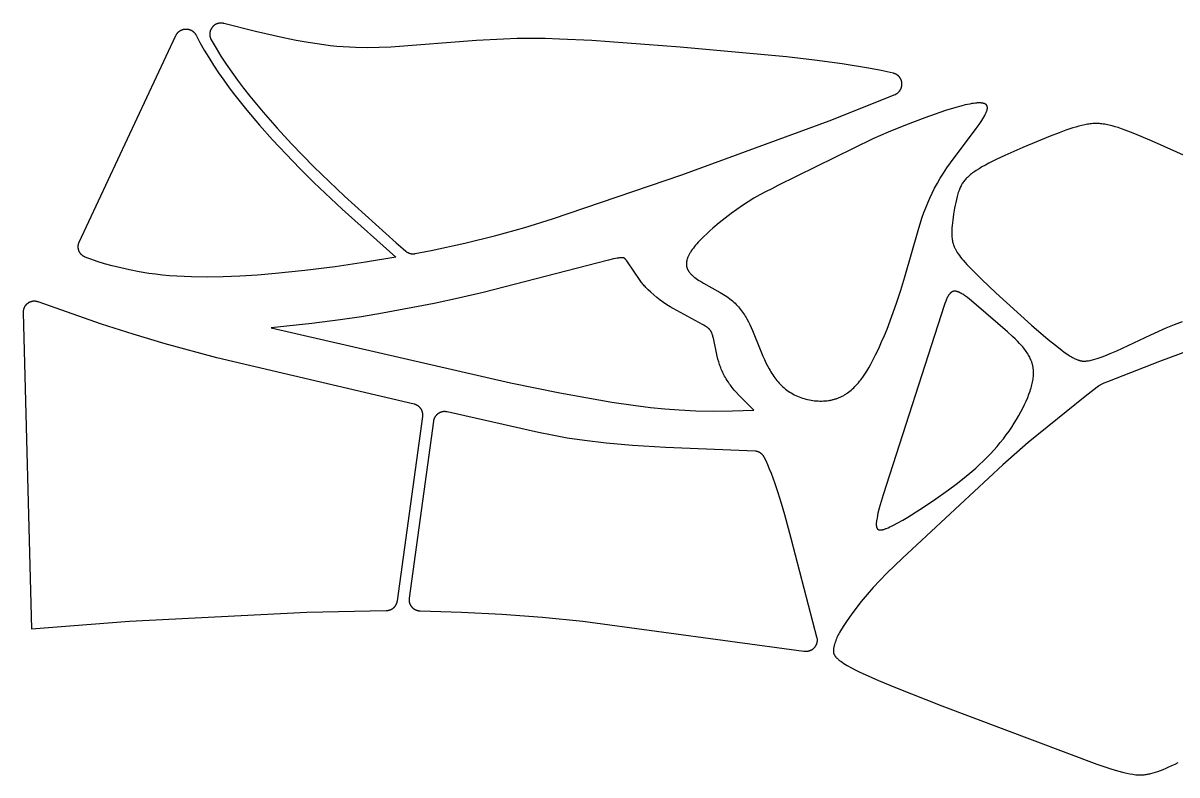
# Model space of a CAD drawing. Header units: metres. Extents: x 577 to 2051, y 432 to 1025.
# Drawn here: x 577 to 1091, y 596 to 931 of the extents above; entities that cross this region are included whole.
import ezdxf

# ---------------------------------------------------------------- set-up
doc = ezdxf.new("R2010")
doc.units = ezdxf.units.M
doc.layers.add('lines', color=7, linetype='Continuous', true_color=0xffffff)

msp = doc.modelspace()

# ---------------------------------------------------------------- linework, layer by layer
at = {"layer": 'lines'}
for points in [[(644.99, 925.37), (645.07, 925.52), (645.14, 925.67), (645.23, 925.81), (645.32, 925.96), (645.41, 926.1), (645.52, 926.24), (645.62, 926.38), (645.68, 926.45), (645.73, 926.52), (645.79, 926.58), (645.85, 926.65), (645.91, 926.71), (645.97, 926.77), (646.04, 926.84), (646.1, 926.9), (646.17, 926.96), (646.23, 927.02), (646.3, 927.08), (646.37, 927.13), (646.44, 927.19), (646.51, 927.24), (646.58, 927.3), (646.66, 927.35), (646.73, 927.4), (646.81, 927.45), (646.88, 927.5), (646.96, 927.54), (647.04, 927.59), (647.11, 927.63), (647.19, 927.67), (647.27, 927.72), (647.35, 927.75), (647.43, 927.79), (647.51, 927.83), (647.6, 927.86), (647.68, 927.9), (647.76, 927.93), (647.84, 927.96), (647.93, 927.99), (648.01, 928.02), (648.1, 928.04), (648.18, 928.07), (648.26, 928.09), (648.43, 928.13), (648.6, 928.17), (648.77, 928.19), (648.94, 928.22), (649.11, 928.23), (649.28, 928.24), (649.45, 928.25), (649.61, 928.25), (649.78, 928.24), (649.95, 928.23), (650.12, 928.21), (650.29, 928.19), (650.46, 928.16), (650.63, 928.13), (650.72, 928.11), (650.8, 928.08), (650.89, 928.06), (650.97, 928.04), (651.05, 928.01), (651.14, 927.98), (651.22, 927.95), (651.31, 927.92), (651.39, 927.89), (651.47, 927.86), (651.55, 927.82), (651.63, 927.78), (651.71, 927.74), (651.79, 927.7), (651.87, 927.66), (651.95, 927.62), (652.03, 927.58), (652.11, 927.53), (652.18, 927.48), (652.26, 927.43), (652.33, 927.38), (652.41, 927.33), (652.48, 927.28), (652.55, 927.23), (652.62, 927.17), (652.69, 927.12), (652.76, 927.06), (652.83, 927), (652.89, 926.94), (652.96, 926.88), (653.02, 926.82), (653.09, 926.76), (653.15, 926.69), (653.21, 926.63), (653.27, 926.56), (653.32, 926.5), (653.43, 926.36), (653.54, 926.23), (653.64, 926.09), (653.73, 925.94), (653.82, 925.8), (653.91, 925.65), (653.98, 925.51)], [(666.38, 930.73), (666.21, 930.77), (666.12, 930.79), (666.04, 930.81), (665.95, 930.82), (665.86, 930.84), (665.78, 930.85), (665.69, 930.86), (665.6, 930.87), (665.51, 930.88), (665.42, 930.89), (665.33, 930.89), (665.24, 930.89), (665.15, 930.9), (665.05, 930.9), (664.96, 930.89), (664.87, 930.89), (664.78, 930.89), (664.69, 930.88), (664.59, 930.87), (664.5, 930.86), (664.41, 930.85), (664.32, 930.83), (664.23, 930.82), (664.13, 930.8), (664.04, 930.78), (663.95, 930.76), (663.86, 930.74), (663.77, 930.72), (663.68, 930.69), (663.59, 930.66), (663.5, 930.63), (663.41, 930.6), (663.32, 930.57), (663.23, 930.54), (663.15, 930.5), (663.06, 930.46), (662.98, 930.42), (662.89, 930.38), (662.81, 930.34), (662.73, 930.3), (662.64, 930.25), (662.56, 930.21), (662.48, 930.16), (662.41, 930.11), (662.33, 930.06), (662.25, 930.01), (662.18, 929.95), (662.1, 929.9), (662.03, 929.84), (661.96, 929.79), (661.89, 929.73), (661.82, 929.67), (661.75, 929.61), (661.69, 929.55), (661.62, 929.49), (661.56, 929.42), (661.49, 929.36), (661.43, 929.3), (661.37, 929.23), (661.32, 929.17), (661.26, 929.1), (661.15, 928.96), (661.05, 928.83), (661, 928.75), (660.95, 928.68), (660.9, 928.61), (660.85, 928.53), (660.81, 928.46), (660.76, 928.38), (660.72, 928.3), (660.67, 928.22), (660.63, 928.14), (660.59, 928.06), (660.55, 927.98), (660.52, 927.9), (660.48, 927.81), (660.45, 927.73), (660.41, 927.64), (660.38, 927.55), (660.35, 927.47), (660.32, 927.38), (660.3, 927.29), (660.27, 927.2), (660.25, 927.11), (660.23, 927.02), (660.21, 926.93), (660.19, 926.84), (660.17, 926.74), (660.16, 926.65), (660.14, 926.56), (660.13, 926.46), (660.12, 926.37), (660.11, 926.28), (660.11, 926.18), (660.1, 926.09), (660.1, 926), (660.1, 925.9), (660.1, 925.81), (660.1, 925.71), (660.11, 925.62), (660.11, 925.53), (660.12, 925.43), (660.13, 925.34), (660.14, 925.25), (660.15, 925.16), (660.17, 925.07), (660.19, 924.97), (660.2, 924.88), (660.22, 924.79), (660.24, 924.7), (660.27, 924.62), (660.29, 924.53), (660.32, 924.44), (660.34, 924.35), (660.37, 924.27), (660.4, 924.18), (660.43, 924.1), (660.47, 924.02), (660.5, 923.93), (660.54, 923.85), (660.57, 923.77), (660.61, 923.69), (660.65, 923.62), (660.73, 923.46)], [(964.94, 908.53), (959.56, 909.68), (953.94, 910.76), (942.17, 912.71), (929.88, 914.42), (917.35, 915.89), (869.95, 920.13), (830.51, 923.05), (816.12, 923.79), (809.63, 923.97), (803.36, 924.02), (797.17, 923.95), (791.05, 923.77), (779.05, 923.15), (740.86, 920.19), (735.72, 919.97), (730.5, 919.89), (725.16, 919.98), (722.42, 920.1), (719.62, 920.28), (716.76, 920.51), (713.83, 920.81), (709.01, 921.42), (703.95, 922.2), (698.61, 923.15), (692.95, 924.29), (680.54, 927.12), (666.38, 930.73)], [(601.89, 833.23), (644.99, 925.37)], [(653.98, 925.51), (655.74, 922.17), (657.62, 918.82), (659.63, 915.47), (661.75, 912.11), (663.99, 908.75), (666.33, 905.39), (668.77, 902.03), (671.3, 898.68), (676.62, 892), (682.22, 885.37), (688.07, 878.82), (694.11, 872.36), (700.28, 866.01), (706.54, 859.79), (719.11, 847.85), (743.02, 826.46)], [(660.73, 923.46), (662.91, 919.69), (665.1, 916.14), (667.44, 912.57), (669.9, 909), (672.48, 905.42), (675.18, 901.83), (677.99, 898.25), (683.88, 891.11), (690.1, 884.03), (696.56, 877.03), (706.59, 866.76), (720.21, 853.65), (743.23, 832.91), (746.3, 830.23)], [(965.74, 899.03), (965.83, 899.07), (965.91, 899.1), (966, 899.14), (966.08, 899.18), (966.16, 899.23), (966.25, 899.27), (966.33, 899.32), (966.41, 899.37), (966.5, 899.42), (966.58, 899.47), (966.66, 899.53), (966.74, 899.58), (966.82, 899.64), (966.9, 899.7), (966.98, 899.76), (967.05, 899.82), (967.13, 899.89), (967.2, 899.96), (967.28, 900.02), (967.35, 900.09), (967.42, 900.16), (967.49, 900.24), (967.56, 900.31), (967.63, 900.39), (967.69, 900.47), (967.76, 900.55), (967.82, 900.63), (967.88, 900.71), (967.94, 900.79), (968, 900.87), (968.05, 900.96), (968.11, 901.05), (968.16, 901.13), (968.21, 901.22), (968.26, 901.31), (968.3, 901.4), (968.35, 901.5), (968.39, 901.59), (968.43, 901.68), (968.47, 901.78), (968.51, 901.87), (968.55, 901.96), (968.58, 902.06), (968.61, 902.16), (968.64, 902.25), (968.67, 902.35), (968.69, 902.45), (968.71, 902.54), (968.74, 902.64), (968.75, 902.74), (968.77, 902.83), (968.79, 902.93), (968.8, 903.03), (968.81, 903.12), (968.82, 903.22), (968.83, 903.32), (968.83, 903.41), (968.84, 903.51), (968.84, 903.6), (968.84, 903.7), (968.84, 903.79), (968.83, 903.89), (968.83, 903.98), (968.82, 904.07), (968.81, 904.16), (968.8, 904.26), (968.79, 904.35), (968.78, 904.44), (968.76, 904.54), (968.74, 904.63), (968.72, 904.72), (968.7, 904.82), (968.68, 904.91), (968.65, 905.01), (968.63, 905.1), (968.6, 905.19), (968.57, 905.29), (968.53, 905.38), (968.5, 905.47), (968.46, 905.56), (968.42, 905.66), (968.38, 905.75), (968.34, 905.84), (968.29, 905.93), (968.25, 906.02), (968.2, 906.11), (968.15, 906.19), (968.09, 906.28), (968.04, 906.37), (967.98, 906.45), (967.93, 906.53), (967.87, 906.62), (967.81, 906.7), (967.74, 906.78), (967.68, 906.86), (967.61, 906.94), (967.54, 907.01), (967.47, 907.09), (967.4, 907.16), (967.33, 907.23), (967.26, 907.3), (967.18, 907.37), (967.11, 907.44), (967.03, 907.51), (966.95, 907.57), (966.87, 907.63), (966.79, 907.69), (966.71, 907.75), (966.62, 907.81), (966.54, 907.86), (966.45, 907.92), (966.37, 907.97), (966.28, 908.02), (966.2, 908.06), (966.11, 908.11), (966.02, 908.15), (965.93, 908.2), (965.84, 908.24), (965.75, 908.27), (965.66, 908.31), (965.57, 908.34), (965.48, 908.38), (965.39, 908.41), (965.3, 908.44), (965.21, 908.46), (965.12, 908.49), (965.03, 908.51), (964.94, 908.53)], [(751.71, 828.05), (758.78, 829.43), (773.9, 832.73), (787.7, 836.17), (800.58, 839.77), (812.97, 843.55), (870.72, 863.2), (936.42, 887.29), (965.74, 899.03)], [(1102.81, 868.26), (1080.08, 878.44), (1071.9, 881.82), (1068.35, 883.18), (1066.79, 883.74), (1065.22, 884.27), (1063.91, 884.68), (1062.57, 885.06), (1061.9, 885.23), (1061.23, 885.39), (1060.56, 885.54), (1059.88, 885.67), (1059.26, 885.77), (1058.66, 885.86), (1058.06, 885.94), (1057.47, 886), (1056.88, 886.04), (1056.3, 886.07), (1055.72, 886.08), (1055.14, 886.08), (1054.57, 886.06), (1053.99, 886.03), (1053.41, 885.98), (1052.83, 885.92), (1052.24, 885.85), (1051.64, 885.76), (1051.04, 885.66), (1050.43, 885.54), (1049.06, 885.25), (1047.7, 884.91), (1046.34, 884.53), (1045.01, 884.13), (1041.93, 883.12), (1038.89, 882.01), (1034.9, 880.46), (1022.75, 875.35), (1014.78, 871.81), (1011.18, 870.13), (1007.62, 868.36), (1006.08, 867.55), (1004.54, 866.7), (1003.21, 865.92), (1001.9, 865.1), (1001.39, 864.76), (1000.88, 864.42), (1000.38, 864.06), (999.88, 863.69), (999.4, 863.3), (998.93, 862.91), (998.46, 862.5), (998.01, 862.08), (997.67, 861.73), (997.34, 861.38), (997.02, 861.03), (996.72, 860.66), (996.43, 860.28), (996.14, 859.9), (995.88, 859.5), (995.75, 859.29), (995.62, 859.09), (995.4, 858.7), (995.19, 858.31), (994.99, 857.92), (994.8, 857.52), (994.63, 857.11), (994.46, 856.71), (994.31, 856.29), (994.16, 855.88), (993.96, 855.28), (993.77, 854.69), (993.43, 853.49), (993.11, 852.21), (992.82, 850.92), (992.55, 849.6), (992.3, 848.27), (991.87, 845.61), (991.52, 843.05), (991.24, 840.67), (991.14, 839.6), (991.07, 838.52), (991.05, 837.99), (991.04, 837.45), (991.04, 836.91), (991.06, 836.37), (991.09, 835.86), (991.13, 835.35), (991.19, 834.84), (991.26, 834.34), (991.35, 833.84), (991.46, 833.35), (991.58, 832.85), (991.65, 832.61), (991.72, 832.36), (991.81, 832.1), (991.9, 831.84), (991.99, 831.58), (992.09, 831.32), (992.19, 831.07), (992.3, 830.81), (992.41, 830.56), (992.53, 830.32), (992.69, 830.01), (992.85, 829.71), (993.01, 829.42), (993.18, 829.13), (993.54, 828.55), (993.92, 827.99), (994.45, 827.25), (995.01, 826.53), (995.58, 825.81), (996.16, 825.12), (996.99, 824.17), (997.83, 823.24), (999.55, 821.41), (1004.36, 816.6), (1010.68, 810.6), (1026.62, 796.2), (1034.09, 789.82), (1037.31, 787.18), (1040.08, 785.02), (1041.25, 784.16), (1042.44, 783.32), (1043.43, 782.66), (1043.93, 782.34), (1044.44, 782.04), (1044.86, 781.79), (1045.29, 781.56), (1045.72, 781.33), (1046.16, 781.12), (1046.52, 780.95), (1046.9, 780.8), (1047.27, 780.65), (1047.46, 780.59), (1047.65, 780.52), (1047.82, 780.47), (1047.99, 780.42), (1048.16, 780.38), (1048.32, 780.33), (1048.49, 780.3), (1048.65, 780.26), (1048.81, 780.23), (1048.97, 780.21), (1049.13, 780.18), (1049.28, 780.16), (1049.44, 780.15), (1049.59, 780.14), (1049.75, 780.13), (1049.9, 780.12), (1050.05, 780.12), (1050.21, 780.11), (1050.36, 780.12), (1050.51, 780.12), (1050.82, 780.14), (1051.13, 780.17), (1051.45, 780.21), (1051.76, 780.26), (1052.09, 780.31), (1052.75, 780.45), (1053.27, 780.57), (1053.79, 780.7), (1054.82, 780.99), (1055.85, 781.3), (1056.86, 781.63), (1058.08, 782.06), (1059.3, 782.51), (1061.71, 783.46), (1064.64, 784.7), (1079.82, 791.78), (1086.76, 794.9), (1090.38, 796.42), (1094.03, 797.85)], [(604.57, 826.46), (604.46, 826.51), (604.35, 826.56), (604.23, 826.62), (604.12, 826.67), (604.01, 826.73), (603.9, 826.79), (603.79, 826.86), (603.68, 826.93), (603.58, 827), (603.47, 827.07), (603.37, 827.15), (603.27, 827.23), (603.17, 827.31), (603.07, 827.4), (602.98, 827.49), (602.88, 827.58), (602.79, 827.67), (602.71, 827.76), (602.62, 827.86), (602.54, 827.96), (602.46, 828.06), (602.38, 828.16), (602.31, 828.27), (602.24, 828.37), (602.17, 828.48), (602.1, 828.59), (602.04, 828.7), (601.98, 828.81), (601.92, 828.93), (601.87, 829.04), (601.82, 829.15), (601.77, 829.27), (601.73, 829.38), (601.69, 829.5), (601.65, 829.62), (601.61, 829.74), (601.58, 829.86), (601.55, 829.99), (601.52, 830.11), (601.5, 830.24), (601.48, 830.36), (601.46, 830.49), (601.44, 830.62), (601.43, 830.75), (601.43, 830.87), (601.42, 831), (601.42, 831.13), (601.42, 831.26), (601.43, 831.39), (601.44, 831.52), (601.45, 831.65), (601.46, 831.78), (601.48, 831.9), (601.5, 832.03), (601.53, 832.16), (601.56, 832.28), (601.59, 832.4), (601.62, 832.53), (601.66, 832.65), (601.7, 832.77), (601.74, 832.89), (601.79, 833), (601.84, 833.12), (601.89, 833.23)], [(746.3, 830.23), (747.5, 829.19)], [(747.5, 829.19), (747.6, 829.1), (747.71, 829.01), (747.82, 828.93), (747.93, 828.85), (748.05, 828.77), (748.17, 828.7), (748.29, 828.62), (748.41, 828.55), (748.54, 828.49), (748.67, 828.43), (748.8, 828.37), (748.93, 828.31), (749.06, 828.26), (749.2, 828.21), (749.34, 828.17), (749.47, 828.13), (749.61, 828.1), (749.75, 828.06), (749.89, 828.04), (750.04, 828.01), (750.18, 827.99), (750.32, 827.98), (750.46, 827.97), (750.6, 827.96), (750.75, 827.96), (750.89, 827.96), (751.03, 827.96), (751.17, 827.97), (751.3, 827.99), (751.44, 828), (751.58, 828.02), (751.71, 828.05)], [(743.02, 826.46), (729.63, 824.23), (716.02, 822.22), (702.51, 820.5), (689.48, 819.13), (681.35, 818.45), (673.55, 817.95), (666.07, 817.65), (658.89, 817.54), (652, 817.65), (645.38, 817.96), (642.17, 818.2), (639.02, 818.5), (635.92, 818.85), (632.89, 819.26), (628.55, 819.97), (624.37, 820.77), (620.37, 821.66), (616.61, 822.6), (613.11, 823.58), (609.92, 824.56), (607.06, 825.53), (605.77, 826), (604.57, 826.46)], [(902.83, 758.27), (900.12, 760.86), (897.89, 763.07), (896.1, 764.93), (894.67, 766.49), (894.07, 767.18), (893.55, 767.81), (893.08, 768.38), (892.67, 768.92), (892.3, 769.41), (891.98, 769.87), (891.41, 770.71), (890.91, 771.48), (890.47, 772.19), (890.08, 772.85), (889.73, 773.46), (889.42, 774.04), (889.14, 774.58), (888.89, 775.11), (888.66, 775.61), (888.23, 776.59), (888.04, 777.08), (887.85, 777.58), (887.67, 778.09), (887.49, 778.61), (887.14, 779.74), (886.79, 780.99), (886.44, 782.38), (884.72, 790.41), (884.54, 791.12), (884.44, 791.45), (884.35, 791.77), (884.25, 792.06), (884.15, 792.34), (884.05, 792.6), (884, 792.72), (883.95, 792.85), (883.89, 792.96), (883.84, 793.08), (883.78, 793.19), (883.72, 793.3), (883.66, 793.4), (883.6, 793.5), (883.54, 793.6), (883.47, 793.7), (883.41, 793.79), (883.34, 793.89), (883.27, 793.98), (883.19, 794.07), (883.12, 794.16), (883.04, 794.24), (882.96, 794.33), (882.87, 794.41), (882.79, 794.49), (882.7, 794.58), (882.6, 794.66), (882.51, 794.74), (882.31, 794.9), (882.1, 795.07), (881.87, 795.23), (881.63, 795.4), (881.11, 795.73), (880.54, 796.08), (879.92, 796.43), (866.75, 803.55), (865.39, 804.35), (863.97, 805.25), (862.5, 806.23), (861.03, 807.3), (860.3, 807.87), (859.57, 808.44), (858.16, 809.63), (856.83, 810.81), (855.65, 811.93), (854.65, 812.91), (854.24, 813.34), (853.87, 813.74), (853.54, 814.1), (853.24, 814.46), (852.95, 814.82), (852.66, 815.19), (852.06, 816.03), (846.47, 824.34), (846.14, 824.79), (845.86, 825.17), (845.73, 825.33), (845.61, 825.48), (845.5, 825.6), (845.44, 825.66), (845.39, 825.71), (845.34, 825.76), (845.29, 825.81), (845.25, 825.85), (845.2, 825.89), (845.15, 825.93), (845.13, 825.94), (845.11, 825.96), (845.09, 825.97), (845.07, 825.99), (845.04, 826), (845.02, 826.02), (845, 826.03), (844.98, 826.04), (844.96, 826.05), (844.93, 826.06), (844.91, 826.07), (844.89, 826.08), (844.87, 826.09), (844.85, 826.1), (844.83, 826.11), (844.8, 826.12), (844.78, 826.13), (844.76, 826.13), (844.74, 826.14), (844.71, 826.15), (844.69, 826.15), (844.67, 826.16), (844.62, 826.17), (844.58, 826.17), (844.53, 826.18), (844.48, 826.19), (844.37, 826.2), (844.26, 826.2), (844.14, 826.21), (844.01, 826.21), (843.87, 826.22), (843.72, 826.21), (843.55, 826.21), (843.36, 826.2), (843.16, 826.18), (842.93, 826.16), (842.41, 826.09), (841.79, 825.99), (841.05, 825.86), (840.18, 825.67), (837.99, 825.16), (782.02, 810.77), (771.01, 808.14), (760.18, 805.77), (737.09, 801.46), (727.75, 799.89), (718.2, 798.48), (705.56, 796.88), (687.51, 795.02)], [(583.55, 806.52), (583.41, 806.57), (583.27, 806.61), (583.13, 806.65), (582.98, 806.69), (582.84, 806.72), (582.69, 806.75), (582.54, 806.77), (582.39, 806.79), (582.23, 806.81), (582.08, 806.82), (581.93, 806.82), (581.77, 806.82), (581.62, 806.82), (581.46, 806.81), (581.31, 806.79), (581.15, 806.78), (581, 806.75), (580.85, 806.72), (580.7, 806.69), (580.55, 806.65), (580.4, 806.61), (580.25, 806.57), (580.11, 806.51), (579.96, 806.46), (579.82, 806.4), (579.68, 806.34), (579.55, 806.27), (579.42, 806.2), (579.29, 806.12), (579.16, 806.05), (579.04, 805.97), (578.91, 805.88), (578.8, 805.8), (578.68, 805.7), (578.57, 805.61), (578.45, 805.51), (578.35, 805.41), (578.24, 805.3), (578.13, 805.19), (578.03, 805.07), (577.94, 804.96), (577.84, 804.83), (577.75, 804.71), (577.66, 804.58), (577.58, 804.45), (577.5, 804.32), (577.42, 804.18), (577.35, 804.04), (577.29, 803.9), (577.22, 803.76), (577.17, 803.62), (577.11, 803.47), (577.06, 803.33), (577.02, 803.18), (576.98, 803.03), (576.95, 802.88), (576.92, 802.73), (576.89, 802.58), (576.87, 802.43), (576.85, 802.28), (576.84, 802.13), (576.83, 801.98), (576.83, 801.84), (576.83, 801.69)], [(751.3, 760.9), (663.23, 781.56), (640.26, 787.79), (625.96, 792.08), (611.74, 796.65), (583.55, 806.52)], [(576.83, 801.69), (580.56, 660.65)], [(687.51, 795.02), (794.19, 770.39), (816.25, 765.92), (839.46, 761.81), (848.96, 760.44), (856.69, 759.49), (863.06, 758.82), (869.42, 758.35), (876.9, 758.01), (884.99, 757.85), (893.19, 757.92), (902.83, 758.27)], [(1121.84, 794.03), (1083.76, 779.93), (1060.5, 770.94), (1058.87, 770.25), (1058.34, 770.01), (1057.95, 769.82), (1057.65, 769.67), (1057.41, 769.54), (1057.19, 769.41), (1057.06, 769.33), (1056.91, 769.24), (1056.73, 769.12), (1056.51, 768.97), (1055.94, 768.56), (1050.56, 764.38), (1025.12, 743.74), (1013.8, 733.85), (969.13, 692.29), (962.17, 685.53), (959.04, 682.32), (956.07, 679.13), (953.28, 675.98), (950.68, 672.87), (948.31, 669.84), (946.19, 666.98), (944.38, 664.4), (942.91, 662.22), (941.81, 660.5), (941.38, 659.78), (941, 659.13), (940.67, 658.53), (940.38, 657.95), (940.12, 657.39), (939.86, 656.81), (939.61, 656.21), (939.37, 655.58), (939.13, 654.94), (938.91, 654.3), (938.72, 653.66), (938.63, 653.34), (938.54, 653.03), (938.47, 652.72), (938.41, 652.42), (938.35, 652.13), (938.31, 651.85), (938.29, 651.71), (938.27, 651.57), (938.26, 651.44), (938.25, 651.3), (938.24, 651.17), (938.24, 651.05), (938.24, 650.92), (938.24, 650.79), (938.24, 650.67), (938.25, 650.55), (938.26, 650.43), (938.28, 650.31), (938.3, 650.19), (938.32, 650.08), (938.35, 649.96), (938.37, 649.85), (938.41, 649.73), (938.44, 649.62), (938.49, 649.51), (938.53, 649.4), (938.58, 649.29), (938.63, 649.18), (938.69, 649.07), (938.75, 648.96), (938.81, 648.85), (938.88, 648.74), (938.96, 648.63), (939.04, 648.52), (939.12, 648.41), (939.21, 648.3), (939.3, 648.19), (939.39, 648.08), (939.5, 647.96), (939.6, 647.85), (939.83, 647.63), (940.07, 647.4), (940.33, 647.17), (940.6, 646.93), (940.89, 646.7), (941.2, 646.47), (941.52, 646.23), (942.19, 645.76), (942.9, 645.29), (943.65, 644.81), (944.44, 644.35), (946.09, 643.41), (947.91, 642.46), (949.98, 641.44), (952.38, 640.32), (958.36, 637.68), (966, 634.48), (986.63, 626.35), (1055.76, 600.34), (1058.9, 599.24), (1061.98, 598.25), (1064.96, 597.39), (1067.83, 596.66), (1069.2, 596.34), (1070.54, 596.06), (1071.83, 595.82), (1072.47, 595.72), (1073.11, 595.64), (1073.44, 595.61), (1073.76, 595.58), (1074.09, 595.56), (1074.43, 595.54), (1074.77, 595.54), (1075.11, 595.53), (1075.46, 595.54), (1075.82, 595.55), (1076.19, 595.57), (1076.56, 595.6), (1076.94, 595.64), (1077.33, 595.69), (1077.73, 595.75), (1078.14, 595.82), (1078.57, 595.89), (1079, 595.98), (1079.45, 596.08), (1079.91, 596.19), (1080.87, 596.45), (1081.89, 596.76), (1082.98, 597.12), (1084.13, 597.54), (1085.35, 598), (1086.62, 598.52), (1087.93, 599.09), (1089.28, 599.71), (1090.66, 600.36), (1092.05, 601.06)], [(755.11, 755.35), (755.12, 755.45), (755.13, 755.56), (755.14, 755.66), (755.15, 755.77), (755.15, 755.88), (755.15, 755.99), (755.15, 756.1), (755.15, 756.21), (755.15, 756.32), (755.14, 756.44), (755.13, 756.55), (755.11, 756.66), (755.1, 756.77), (755.08, 756.89), (755.06, 757), (755.03, 757.12), (755.01, 757.23), (754.98, 757.34), (754.95, 757.46), (754.91, 757.57), (754.87, 757.68), (754.83, 757.79), (754.79, 757.9), (754.74, 758.02), (754.69, 758.12), (754.64, 758.23), (754.59, 758.34), (754.53, 758.45), (754.47, 758.55), (754.41, 758.66), (754.34, 758.76), (754.28, 758.86), (754.21, 758.96), (754.13, 759.05), (754.06, 759.15), (753.98, 759.24), (753.91, 759.33), (753.82, 759.42), (753.74, 759.51), (753.66, 759.6), (753.57, 759.68), (753.48, 759.76), (753.39, 759.84), (753.3, 759.91), (753.21, 759.99), (753.12, 760.06), (753.02, 760.13), (752.92, 760.19), (752.83, 760.25), (752.73, 760.32), (752.63, 760.37), (752.53, 760.43), (752.43, 760.48), (752.33, 760.53), (752.22, 760.58), (752.12, 760.62), (752.02, 760.67), (751.92, 760.71), (751.81, 760.74), (751.71, 760.78), (751.61, 760.81), (751.5, 760.84), (751.4, 760.87), (751.3, 760.9)], [(765.96, 757.45), (765.84, 757.48), (765.71, 757.5), (765.59, 757.52), (765.46, 757.54), (765.33, 757.56), (765.2, 757.57), (765.07, 757.58), (764.94, 757.58), (764.81, 757.58), (764.68, 757.58), (764.55, 757.58), (764.42, 757.57), (764.29, 757.56), (764.16, 757.54), (764.03, 757.52), (763.9, 757.5), (763.77, 757.47), (763.64, 757.44), (763.51, 757.41), (763.38, 757.37), (763.26, 757.33), (763.13, 757.29), (763.01, 757.24), (762.89, 757.2), (762.77, 757.14), (762.65, 757.09), (762.54, 757.03), (762.42, 756.97), (762.31, 756.91), (762.2, 756.84), (762.09, 756.77), (761.99, 756.7), (761.89, 756.63), (761.78, 756.56), (761.68, 756.48), (761.58, 756.39), (761.49, 756.31), (761.39, 756.22), (761.3, 756.13), (761.21, 756.04), (761.12, 755.94), (761.03, 755.85), (760.95, 755.74), (760.87, 755.64), (760.79, 755.54), (760.71, 755.43), (760.64, 755.32), (760.57, 755.21), (760.5, 755.1), (760.43, 754.98), (760.37, 754.86), (760.31, 754.75), (760.26, 754.63), (760.21, 754.51), (760.16, 754.39), (760.11, 754.26), (760.07, 754.14), (760.03, 754.02), (760, 753.89), (759.96, 753.77), (759.93, 753.64), (759.91, 753.52), (759.89, 753.39), (759.87, 753.27)], [(903.54, 739.92), (863.36, 741.55), (848.68, 742.5), (836.85, 743.54), (827.31, 744.64), (819.48, 745.81), (812.79, 747.02), (806.69, 748.28), (765.96, 757.45)], [(743.8, 673.17), (755.11, 755.35)], [(759.87, 753.27), (749.02, 674.42)], [(907.42, 737.22), (907.35, 737.35), (907.28, 737.48), (907.2, 737.61), (907.12, 737.74), (907.03, 737.86), (906.94, 737.99), (906.85, 738.11), (906.75, 738.23), (906.64, 738.34), (906.54, 738.45), (906.43, 738.56), (906.31, 738.67), (906.19, 738.77), (906.07, 738.87), (905.95, 738.97), (905.82, 739.06), (905.69, 739.15), (905.56, 739.23), (905.42, 739.31), (905.28, 739.39), (905.14, 739.46), (905, 739.52), (904.86, 739.58), (904.72, 739.64), (904.57, 739.69), (904.42, 739.74), (904.28, 739.78), (904.13, 739.82), (903.98, 739.85), (903.84, 739.88), (903.69, 739.9), (903.54, 739.92)], [(931.07, 656.46), (919.45, 701.03), (916.57, 711.61), (915.11, 716.61), (913.64, 721.37), (912.13, 725.84), (910.6, 730), (909.82, 731.95), (909.03, 733.81), (908.23, 735.57), (907.42, 737.22)], [(749.02, 674.42), (749, 674.29), (748.99, 674.16), (748.98, 674.03), (748.97, 673.9), (748.97, 673.77), (748.97, 673.64), (748.97, 673.51), (748.98, 673.38), (748.99, 673.24), (749.01, 673.11), (749.03, 672.98), (749.05, 672.85), (749.07, 672.72), (749.1, 672.59), (749.14, 672.46), (749.17, 672.33), (749.21, 672.2), (749.25, 672.07), (749.3, 671.95), (749.35, 671.82), (749.4, 671.7), (749.46, 671.58), (749.52, 671.46), (749.58, 671.34), (749.64, 671.23), (749.71, 671.11), (749.78, 671), (749.86, 670.89), (749.93, 670.79), (750.01, 670.68), (750.09, 670.58), (750.17, 670.48), (750.26, 670.39), (750.34, 670.29), (750.44, 670.2), (750.53, 670.11), (750.62, 670.02), (750.72, 669.93), (750.83, 669.85), (750.93, 669.77), (751.04, 669.69), (751.14, 669.61), (751.26, 669.54), (751.37, 669.47), (751.48, 669.4), (751.6, 669.33), (751.72, 669.27), (751.84, 669.21), (751.96, 669.16), (752.09, 669.1), (752.21, 669.06), (752.34, 669.01), (752.46, 668.97), (752.59, 668.93), (752.72, 668.9), (752.85, 668.86), (752.98, 668.84), (753.11, 668.81), (753.24, 668.79), (753.37, 668.77), (753.5, 668.76), (753.63, 668.75), (753.75, 668.74), (753.88, 668.74)], [(738.85, 668.85), (738.95, 668.85), (739.06, 668.86), (739.16, 668.86), (739.26, 668.87), (739.37, 668.88), (739.48, 668.89), (739.58, 668.91), (739.69, 668.93), (739.8, 668.95), (739.9, 668.97), (740.01, 668.99), (740.12, 669.02), (740.23, 669.05), (740.33, 669.08), (740.44, 669.12), (740.55, 669.15), (740.65, 669.19), (740.76, 669.23), (740.86, 669.28), (740.97, 669.33), (741.07, 669.38), (741.17, 669.43), (741.27, 669.48), (741.37, 669.54), (741.47, 669.6), (741.57, 669.66), (741.67, 669.73), (741.76, 669.8), (741.86, 669.87), (741.95, 669.94), (742.04, 670.01), (742.13, 670.09), (742.22, 670.16), (742.3, 670.24), (742.39, 670.33), (742.47, 670.41), (742.55, 670.5), (742.63, 670.58), (742.7, 670.67), (742.77, 670.76), (742.84, 670.85), (742.91, 670.95), (742.98, 671.04), (743.04, 671.14), (743.1, 671.23), (743.16, 671.33), (743.22, 671.43), (743.27, 671.53), (743.32, 671.63), (743.37, 671.73), (743.42, 671.83), (743.46, 671.94), (743.5, 672.04), (743.54, 672.14), (743.58, 672.25), (743.61, 672.35), (743.64, 672.45), (743.67, 672.56), (743.7, 672.66), (743.72, 672.76), (743.74, 672.86), (743.76, 672.97), (743.78, 673.07), (743.8, 673.17)], [(580.56, 660.65), (624.23, 664.09), (703.4, 668.2), (738.85, 668.85)], [(753.88, 668.74), (772.35, 668.2), (790.42, 667.25), (808.49, 665.89), (826.53, 664.12), (925.15, 650.81)], [(925.15, 650.81), (925.3, 650.78), (925.44, 650.76), (925.59, 650.74), (925.73, 650.73), (925.88, 650.72), (926.03, 650.72), (926.18, 650.72), (926.33, 650.72), (926.48, 650.73), (926.63, 650.74), (926.78, 650.76), (926.93, 650.78), (927.08, 650.81), (927.23, 650.84), (927.38, 650.87), (927.53, 650.91), (927.67, 650.96), (927.82, 651.01), (927.96, 651.06), (928.1, 651.12), (928.24, 651.18), (928.38, 651.25), (928.51, 651.32), (928.64, 651.39), (928.77, 651.47), (928.9, 651.55), (929.02, 651.63), (929.14, 651.72), (929.25, 651.81), (929.37, 651.91), (929.48, 652), (929.58, 652.1), (929.69, 652.2), (929.79, 652.31), (929.89, 652.41), (929.98, 652.53), (930.07, 652.64), (930.16, 652.76), (930.25, 652.88), (930.33, 653.01), (930.41, 653.14), (930.49, 653.27), (930.56, 653.4), (930.63, 653.54), (930.69, 653.67), (930.75, 653.81), (930.81, 653.96), (930.86, 654.1), (930.91, 654.25), (930.95, 654.39), (930.99, 654.54), (931.02, 654.69), (931.05, 654.84), (931.08, 654.99), (931.1, 655.14), (931.11, 655.29), (931.12, 655.44), (931.13, 655.59), (931.13, 655.74), (931.13, 655.88), (931.12, 656.03), (931.11, 656.18), (931.09, 656.32), (931.07, 656.46)]]:
    msp.add_lwpolyline(points, dxfattribs=at)
for points in [[(872.82, 822.16), (872.85, 822.03), (872.89, 821.9), (872.93, 821.77), (872.97, 821.64), (873.02, 821.51), (873.07, 821.38), (873.12, 821.26), (873.18, 821.13), (873.24, 821), (873.3, 820.88), (873.37, 820.75), (873.44, 820.63), (873.51, 820.51), (873.58, 820.39), (873.66, 820.26), (873.74, 820.14), (873.83, 820.02), (873.91, 819.9), (874.1, 819.67), (874.29, 819.43), (874.5, 819.2), (874.71, 818.97), (874.94, 818.74), (875.17, 818.51), (875.41, 818.29), (875.67, 818.06), (875.93, 817.84), (876.2, 817.62), (876.48, 817.41), (877.06, 816.97), (877.67, 816.55), (878.31, 816.13), (878.97, 815.71), (880.35, 814.88), (887.82, 810.7), (889.28, 809.81), (889.99, 809.36), (890.69, 808.89), (891.36, 808.42), (892.01, 807.94), (892.64, 807.45), (893.24, 806.95), (893.82, 806.44), (894.38, 805.92), (894.92, 805.38), (895.43, 804.84), (895.93, 804.29), (896.41, 803.74), (896.86, 803.17), (897.31, 802.59), (897.73, 802.01), (898.14, 801.41), (898.54, 800.81), (898.92, 800.2), (899.29, 799.58), (899.65, 798.96), (900.33, 797.69), (900.97, 796.39), (901.59, 795.07), (902.17, 793.72), (905.58, 785.22), (906.81, 782.3), (907.46, 780.86), (908.14, 779.42), (908.85, 778.01), (909.61, 776.62), (910, 775.94), (910.4, 775.27), (910.82, 774.6), (911.25, 773.95), (911.69, 773.31), (912.14, 772.68), (912.61, 772.06), (913.09, 771.45), (913.58, 770.86), (914.09, 770.29), (914.62, 769.73), (915.16, 769.18), (915.72, 768.66), (916.3, 768.15), (916.89, 767.66), (917.5, 767.19), (918.13, 766.74), (918.78, 766.31), (919.45, 765.9), (920.13, 765.51), (920.82, 765.14), (921.53, 764.79), (922.25, 764.47), (922.98, 764.16), (923.72, 763.88), (924.47, 763.62), (925.23, 763.39), (926, 763.17), (926.77, 762.98), (927.55, 762.81), (928.33, 762.67), (929.11, 762.55), (929.9, 762.45), (930.69, 762.38), (931.48, 762.33), (932.26, 762.3), (933.05, 762.3), (933.83, 762.33), (934.6, 762.38), (935.37, 762.45), (936.14, 762.56), (936.52, 762.62), (936.89, 762.68), (937.27, 762.76), (937.64, 762.84), (938.01, 762.92), (938.38, 763.02), (938.75, 763.12), (939.11, 763.22), (939.47, 763.34), (939.82, 763.45), (940.18, 763.58), (940.53, 763.71), (940.87, 763.85), (941.22, 764), (941.56, 764.16), (941.89, 764.32), (942.22, 764.48), (942.55, 764.66), (942.88, 764.84), (943.2, 765.02), (943.52, 765.22), (943.83, 765.42), (944.14, 765.62), (944.45, 765.83), (945.06, 766.27), (945.65, 766.73), (946.23, 767.21), (946.8, 767.71), (947.35, 768.24), (947.89, 768.78), (948.43, 769.33), (948.95, 769.91), (949.46, 770.5), (949.95, 771.11), (950.44, 771.73), (950.92, 772.36), (951.39, 773.01), (952.3, 774.33), (953.17, 775.7), (954.01, 777.09), (954.82, 778.51), (955.6, 779.95), (957.08, 782.85), (958.47, 785.75), (959.79, 788.64), (961.03, 791.52), (962.21, 794.39), (964.4, 800.14), (966.41, 805.89), (968.31, 811.7), (970.15, 817.7), (976.01, 838.36), (977.25, 842.32), (977.93, 844.36), (978.67, 846.42), (979.48, 848.52), (980.35, 850.65), (981.29, 852.8), (982.31, 854.99), (983.43, 857.2), (984.63, 859.44), (985.94, 861.7), (987.36, 863.99), (988.88, 866.3), (990.49, 868.61), (1001.91, 883.8), (1003.24, 885.65), (1004.41, 887.38), (1004.92, 888.2), (1005.39, 888.97), (1005.8, 889.71), (1005.98, 890.06), (1006.15, 890.41), (1006.31, 890.74), (1006.45, 891.07), (1006.57, 891.38), (1006.63, 891.53), (1006.68, 891.68), (1006.73, 891.82), (1006.77, 891.97), (1006.81, 892.11), (1006.85, 892.25), (1006.88, 892.38), (1006.9, 892.51), (1006.92, 892.64), (1006.94, 892.77), (1006.95, 892.83), (1006.95, 892.89), (1006.96, 892.95), (1006.96, 893.01), (1006.96, 893.07), (1006.96, 893.12), (1006.96, 893.18), (1006.96, 893.24), (1006.96, 893.29), (1006.96, 893.35), (1006.95, 893.4), (1006.94, 893.45), (1006.94, 893.51), (1006.93, 893.56), (1006.92, 893.61), (1006.91, 893.66), (1006.89, 893.71), (1006.88, 893.75), (1006.86, 893.8), (1006.85, 893.85), (1006.83, 893.89), (1006.81, 893.94), (1006.79, 893.98), (1006.77, 894.03), (1006.75, 894.07), (1006.72, 894.11), (1006.7, 894.15), (1006.67, 894.19), (1006.65, 894.23), (1006.62, 894.27), (1006.59, 894.31), (1006.56, 894.34), (1006.53, 894.38), (1006.49, 894.41), (1006.46, 894.45), (1006.42, 894.48), (1006.39, 894.52), (1006.35, 894.55), (1006.31, 894.58), (1006.27, 894.61), (1006.23, 894.64), (1006.19, 894.67), (1006.14, 894.7), (1006.1, 894.73), (1006.05, 894.75), (1006.01, 894.78), (1005.96, 894.81), (1005.91, 894.83), (1005.86, 894.85), (1005.81, 894.88), (1005.76, 894.9), (1005.71, 894.92), (1005.65, 894.94), (1005.6, 894.97), (1005.48, 895), (1005.37, 895.04), (1005.24, 895.07), (1005.12, 895.11), (1004.99, 895.13), (1004.86, 895.16), (1004.72, 895.18), (1004.58, 895.2), (1004.43, 895.22), (1004.29, 895.24), (1004.13, 895.25), (1003.82, 895.27), (1003.49, 895.28), (1003.15, 895.28), (1002.79, 895.27), (1002.42, 895.25), (1002.04, 895.22), (1001.65, 895.18), (1000.82, 895.08), (999.96, 894.95), (999.05, 894.79), (998.1, 894.6), (997.11, 894.38), (995.05, 893.87), (992.89, 893.27), (988.33, 891.86), (983.64, 890.27), (979, 888.6), (970.4, 885.32), (962.73, 882.18), (955.91, 879.19), (913.49, 858.38), (910.73, 857.03), (908.02, 855.64), (905.39, 854.22), (902.82, 852.73), (900.28, 851.18), (897.75, 849.54), (895.21, 847.79), (892.64, 845.92), (890.01, 843.91), (887.3, 841.74), (884.51, 839.4), (883.12, 838.18), (881.75, 836.93), (880.42, 835.67), (879.14, 834.39), (877.94, 833.1), (877.36, 832.45), (876.81, 831.81), (876.29, 831.17), (875.79, 830.52), (875.33, 829.89), (874.89, 829.25), (874.68, 828.93), (874.49, 828.62), (874.3, 828.31), (874.12, 827.99), (873.95, 827.68), (873.79, 827.37), (873.64, 827.06), (873.5, 826.76), (873.37, 826.45), (873.25, 826.15), (873.14, 825.85), (873.04, 825.55), (872.96, 825.25), (872.92, 825.11), (872.88, 824.96), (872.85, 824.81), (872.82, 824.67), (872.79, 824.52), (872.77, 824.38), (872.75, 824.23), (872.73, 824.09), (872.71, 823.95), (872.7, 823.81), (872.69, 823.67), (872.69, 823.53), (872.69, 823.39), (872.69, 823.25), (872.69, 823.11), (872.7, 822.97), (872.71, 822.83), (872.73, 822.7), (872.75, 822.56), (872.77, 822.43), (872.79, 822.3)], [(992.22, 811.29), (992.15, 811.29), (992.08, 811.28), (992.01, 811.27), (991.95, 811.26), (991.88, 811.25), (991.81, 811.23), (991.74, 811.22), (991.68, 811.2), (991.61, 811.18), (991.55, 811.16), (991.48, 811.14), (991.42, 811.11), (991.36, 811.09), (991.29, 811.06), (991.23, 811.03), (991.17, 811), (991.11, 810.96), (991.05, 810.93), (990.99, 810.89), (990.93, 810.86), (990.87, 810.82), (990.81, 810.78), (990.76, 810.73), (990.7, 810.69), (990.64, 810.64), (990.59, 810.6), (990.53, 810.55), (990.48, 810.5), (990.42, 810.44), (990.37, 810.39), (990.31, 810.33), (990.26, 810.28), (990.15, 810.16), (990.05, 810.03), (989.95, 809.9), (989.85, 809.77), (989.75, 809.62), (989.65, 809.47), (989.55, 809.32), (989.46, 809.16), (989.36, 809), (989.27, 808.82), (989.08, 808.46), (988.9, 808.08), (988.73, 807.68), (988.55, 807.26), (988.38, 806.82), (988.04, 805.88), (987.7, 804.86), (960.45, 720.44), (958.74, 714.56), (958.15, 712.22), (957.91, 711.19), (957.72, 710.25), (957.57, 709.39), (957.52, 708.99), (957.47, 708.61), (957.43, 708.26), (957.4, 707.92), (957.39, 707.6), (957.38, 707.3), (957.38, 707.16), (957.39, 707.02), (957.39, 706.88), (957.4, 706.75), (957.42, 706.63), (957.43, 706.51), (957.45, 706.39), (957.47, 706.28), (957.49, 706.17), (957.5, 706.12), (957.52, 706.07), (957.53, 706.02), (957.55, 705.97), (957.56, 705.92), (957.58, 705.87), (957.59, 705.83), (957.61, 705.78), (957.63, 705.74), (957.65, 705.69), (957.67, 705.65), (957.69, 705.61), (957.71, 705.57), (957.73, 705.53), (957.75, 705.5), (957.78, 705.46), (957.8, 705.42), (957.83, 705.39), (957.85, 705.36), (957.88, 705.32), (957.9, 705.29), (957.93, 705.26), (957.96, 705.23), (957.99, 705.2), (958.02, 705.18), (958.05, 705.15), (958.08, 705.12), (958.11, 705.1), (958.15, 705.08), (958.18, 705.05), (958.21, 705.03), (958.25, 705.01), (958.28, 704.99), (958.32, 704.97), (958.36, 704.96), (958.39, 704.94), (958.43, 704.92), (958.47, 704.91), (958.51, 704.9), (958.55, 704.88), (958.6, 704.87), (958.64, 704.86), (958.68, 704.85), (958.73, 704.84), (958.77, 704.83), (958.82, 704.83), (958.86, 704.82), (958.91, 704.81), (958.96, 704.81), (959.01, 704.81), (959.06, 704.8), (959.11, 704.8), (959.16, 704.8), (959.21, 704.8), (959.32, 704.81), (959.42, 704.81), (959.54, 704.82), (959.65, 704.84), (959.77, 704.85), (959.89, 704.87), (960.02, 704.9), (960.15, 704.93), (960.28, 704.96), (960.42, 704.99), (960.7, 705.07), (960.99, 705.16), (961.3, 705.27), (961.62, 705.39), (961.95, 705.52), (962.66, 705.81), (963.43, 706.16), (964.25, 706.55), (965.13, 706.99), (967.05, 708), (969.19, 709.2), (971.53, 710.58), (976.82, 713.89), (982.86, 717.91), (989.54, 722.65), (993.03, 725.26), (996.53, 728.03), (1000.02, 730.93), (1001.74, 732.43), (1003.43, 733.97), (1005.09, 735.53), (1006.71, 737.13), (1008.3, 738.75), (1009.83, 740.4), (1011.3, 742.08), (1012.72, 743.77), (1014.08, 745.48), (1015.38, 747.21), (1016.63, 748.93), (1017.81, 750.66), (1018.93, 752.38), (1019.98, 754.09), (1020.97, 755.79), (1021.9, 757.46), (1022.75, 759.11), (1023.55, 760.73), (1024.27, 762.31), (1024.92, 763.85), (1025.5, 765.34), (1026.01, 766.78), (1026.24, 767.48), (1026.45, 768.17), (1026.64, 768.84), (1026.81, 769.5), (1026.97, 770.14), (1027.1, 770.78), (1027.22, 771.4), (1027.32, 772.02), (1027.4, 772.62), (1027.46, 773.21), (1027.5, 773.8), (1027.52, 774.37), (1027.53, 774.94), (1027.51, 775.5), (1027.5, 775.77), (1027.48, 776.05), (1027.45, 776.32), (1027.43, 776.6), (1027.39, 776.87), (1027.35, 777.14), (1027.31, 777.4), (1027.26, 777.67), (1027.21, 777.94), (1027.15, 778.2), (1027.09, 778.46), (1027.02, 778.72), (1026.95, 778.99), (1026.87, 779.25), (1026.79, 779.51), (1026.7, 779.76), (1026.61, 780.02), (1026.52, 780.28), (1026.31, 780.79), (1026.08, 781.3), (1025.83, 781.81), (1025.57, 782.32), (1025.28, 782.82), (1024.97, 783.33), (1024.64, 783.84), (1024.3, 784.35), (1023.93, 784.86), (1023.54, 785.38), (1023.14, 785.89), (1022.71, 786.41), (1022.27, 786.93), (1021.34, 787.97), (1020.35, 789.02), (1019.3, 790.07), (1018.21, 791.12), (1015.91, 793.23), (1001.91, 805.26), (998.98, 807.72), (998.08, 808.43), (997.21, 809.08), (996.79, 809.38), (996.38, 809.66), (995.97, 809.92), (995.58, 810.16), (995.2, 810.38), (995.01, 810.48), (994.83, 810.58), (994.65, 810.67), (994.47, 810.75), (994.29, 810.83), (994.11, 810.91), (993.94, 810.97), (993.77, 811.04), (993.61, 811.09), (993.44, 811.14), (993.28, 811.18), (993.2, 811.2), (993.12, 811.22), (993.04, 811.23), (992.97, 811.25), (992.89, 811.26), (992.81, 811.27), (992.74, 811.28), (992.66, 811.29), (992.59, 811.29), (992.51, 811.29), (992.44, 811.3), (992.37, 811.3), (992.29, 811.29)]]:
    msp.add_lwpolyline(points, close=True, dxfattribs=at)

doc.saveas('drawing.dxf')
